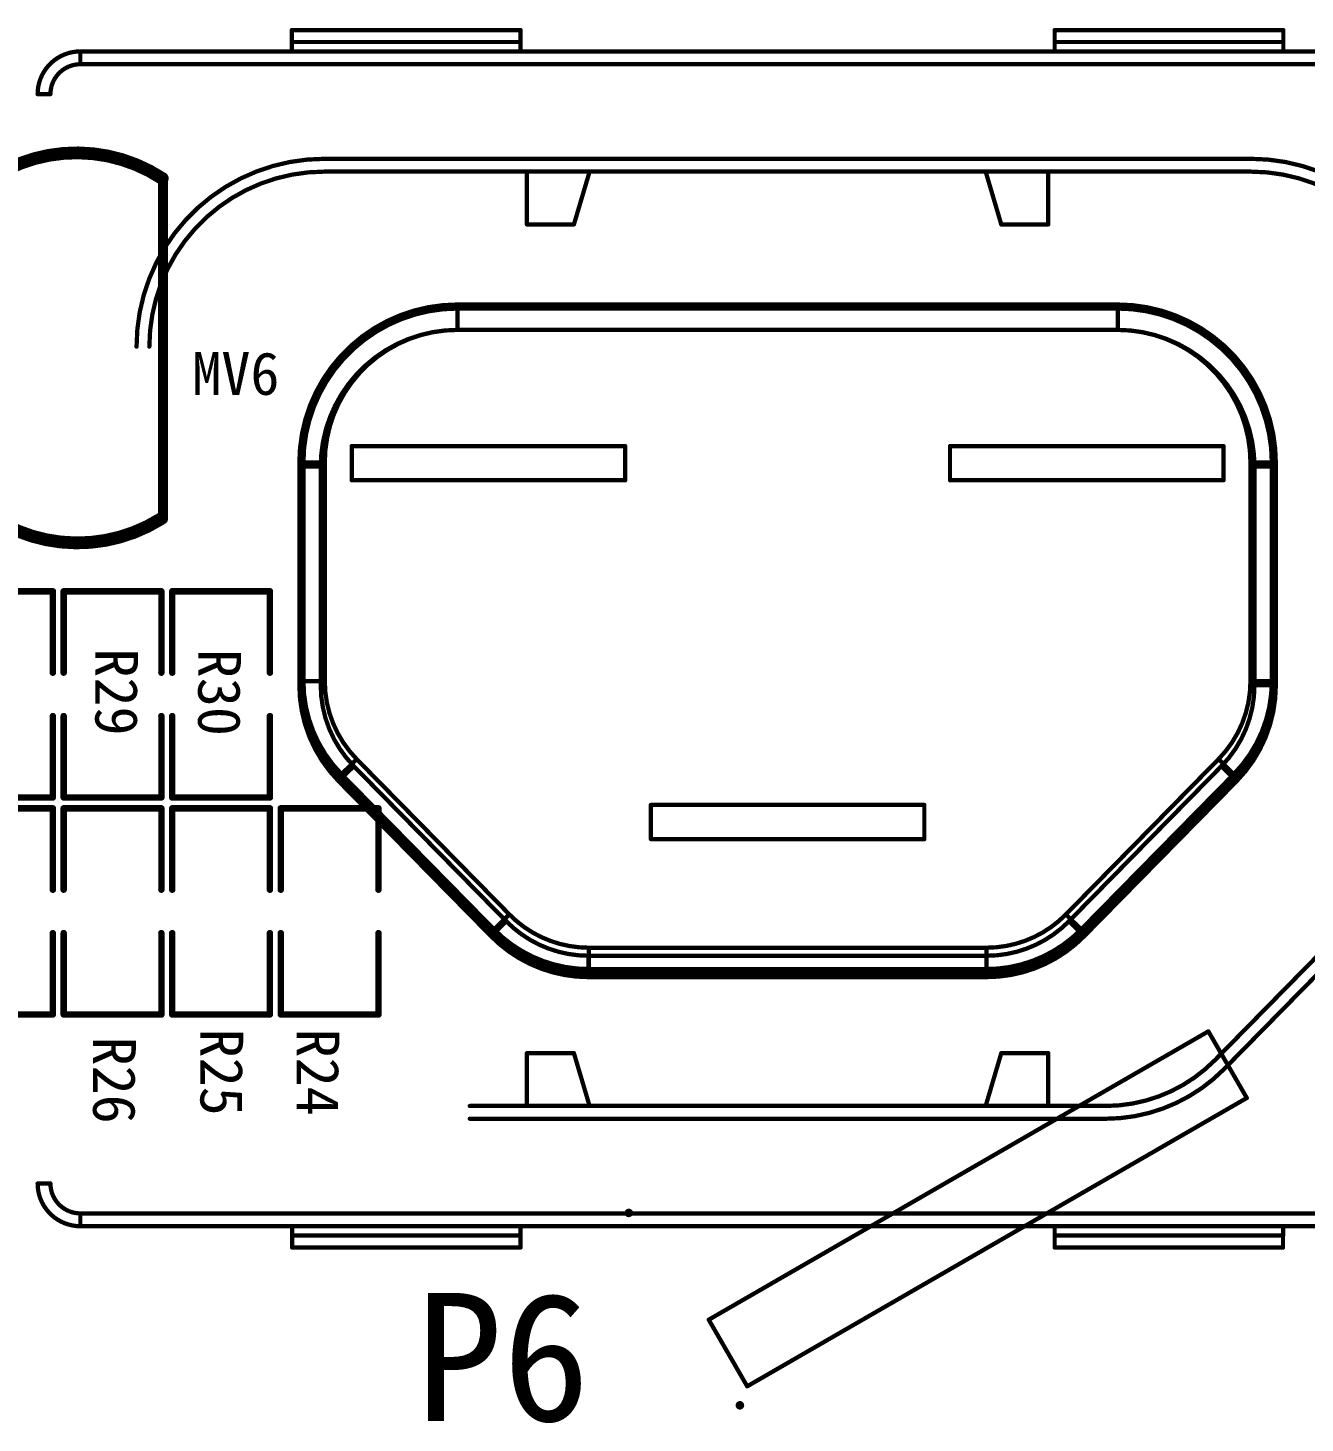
# Model space of a CAD drawing. Extents: x 761 to 1259, y 401 to 597.
# Drawn here: x 898.64 to 928.53, y 531.71 to 564.37 of the extents above; entities that cross this region are included whole.
import ezdxf

# ---------------------------------------------------------------- set-up
doc = ezdxf.new("R2010")
doc.units = 0
doc.header["$MEASUREMENT"] = 0
doc.layers.get('0').update_dxf_attribs({"linetype": 'CONTINUOUS'})
for name, color, linetype in [('BOTTOMOVERLAY', 7, 'CONTINUOUS'), ('KEEPOUTLAYER', 6, 'CONTINUOUS'), ('TOPOVERLAY', 7, 'CONTINUOUS')]:
    doc.layers.add(name, color=color, linetype=linetype)
doc.styles.get("Standard").update_dxf_attribs({"font": ''})
doc.styles.get('Standard').set_extended_font_data('SimSun')

# ---------------------------------------------------------------- blocks, each defined once
blk = doc.blocks.new('0805_101')
at = {"layer": 'TOPOVERLAY', "const_width": 0.15}
for points in [[(-2.413, 1.143), (-0.508, 1.143)], [(-2.413, 1.143), (-2.413, -1.143)], [(0.508, 1.143), (2.413, 1.143)], [(2.413, 1.143), (2.413, -1.143)], [(-2.413, -1.143), (-0.508, -1.143)], [(0.508, -1.143), (2.413, -1.143)]]:
    blk.add_lwpolyline(points, dxfattribs=at)
at = {"layer": 'TOPOVERLAY', "const_width": 0.075}
for points in [[(-2.451, 1.143, 1), (-2.375, 1.143, 1)], [(-2.451, 1.143, 1), (-2.375, 1.143, 1)], [(-0.546, 1.143, 1), (-0.47, 1.143, 1)], [(0.47, 1.143, 1), (0.546, 1.143, 1)], [(2.375, 1.143, 1), (2.451, 1.143, 1)], [(2.375, 1.143, 1), (2.451, 1.143, 1)], [(-2.451, -1.143, 1), (-2.375, -1.143, 1)], [(-2.451, -1.143, 1), (-2.375, -1.143, 1)], [(-0.546, -1.143, 1), (-0.47, -1.143, 1)], [(0.47, -1.143, 1), (0.546, -1.143, 1)], [(2.375, -1.143, 1), (2.451, -1.143, 1)], [(2.375, -1.143, 1), (2.451, -1.143, 1)]]:
    blk.add_lwpolyline(points, format="xyb", close=True, dxfattribs=at)
blk = doc.blocks.new('0805_102')
at = {"layer": 'TOPOVERLAY', "const_width": 0.15}
for points in [[(-2.413, 1.143), (-0.508, 1.143)], [(-2.413, 1.143), (-2.413, -1.143)], [(0.508, 1.143), (2.413, 1.143)], [(2.413, 1.143), (2.413, -1.143)], [(-2.413, -1.143), (-0.508, -1.143)], [(0.508, -1.143), (2.413, -1.143)]]:
    blk.add_lwpolyline(points, dxfattribs=at)
at = {"layer": 'TOPOVERLAY', "const_width": 0.075}
for points in [[(-2.451, 1.143, 1), (-2.375, 1.143, 1)], [(-2.451, 1.143, 1), (-2.375, 1.143, 1)], [(-0.546, 1.143, 1), (-0.47, 1.143, 1)], [(0.47, 1.143, 1), (0.546, 1.143, 1)], [(2.375, 1.143, 1), (2.451, 1.143, 1)], [(2.375, 1.143, 1), (2.451, 1.143, 1)], [(-2.451, -1.143, 1), (-2.375, -1.143, 1)], [(-2.451, -1.143, 1), (-2.375, -1.143, 1)], [(-0.546, -1.143, 1), (-0.47, -1.143, 1)], [(0.47, -1.143, 1), (0.546, -1.143, 1)], [(2.375, -1.143, 1), (2.451, -1.143, 1)], [(2.375, -1.143, 1), (2.451, -1.143, 1)]]:
    blk.add_lwpolyline(points, format="xyb", close=True, dxfattribs=at)
blk = doc.blocks.new('0805_103')
at = {"layer": 'TOPOVERLAY', "const_width": 0.15}
for points in [[(-2.413, 1.143), (-0.508, 1.143)], [(-2.413, 1.143), (-2.413, -1.143)], [(0.508, 1.143), (2.413, 1.143)], [(2.413, 1.143), (2.413, -1.143)], [(-2.413, -1.143), (-0.508, -1.143)], [(0.508, -1.143), (2.413, -1.143)]]:
    blk.add_lwpolyline(points, dxfattribs=at)
at = {"layer": 'TOPOVERLAY', "const_width": 0.075}
for points in [[(-2.451, 1.143, 1), (-2.375, 1.143, 1)], [(-2.451, 1.143, 1), (-2.375, 1.143, 1)], [(-0.546, 1.143, 1), (-0.47, 1.143, 1)], [(0.47, 1.143, 1), (0.546, 1.143, 1)], [(2.375, 1.143, 1), (2.451, 1.143, 1)], [(2.375, 1.143, 1), (2.451, 1.143, 1)], [(-2.451, -1.143, 1), (-2.375, -1.143, 1)], [(-2.451, -1.143, 1), (-2.375, -1.143, 1)], [(-0.546, -1.143, 1), (-0.47, -1.143, 1)], [(0.47, -1.143, 1), (0.546, -1.143, 1)], [(2.375, -1.143, 1), (2.451, -1.143, 1)], [(2.375, -1.143, 1), (2.451, -1.143, 1)]]:
    blk.add_lwpolyline(points, format="xyb", close=True, dxfattribs=at)
blk = doc.blocks.new('0805_104')
at = {"layer": 'TOPOVERLAY', "const_width": 0.15}
for points in [[(-0.508, 1.143), (-2.413, 1.143)], [(-2.413, -1.143), (-2.413, 1.143)], [(2.413, 1.143), (0.508, 1.143)], [(2.413, -1.143), (2.413, 1.143)], [(-0.508, -1.143), (-2.413, -1.143)], [(2.413, -1.143), (0.508, -1.143)]]:
    blk.add_lwpolyline(points, dxfattribs=at)
at = {"layer": 'TOPOVERLAY', "const_width": 0.075}
for points in [[(-2.451, 1.143, 1), (-2.375, 1.143, 1)], [(-2.451, 1.143, 1), (-2.375, 1.143, 1)], [(-0.546, 1.143, 1), (-0.47, 1.143, 1)], [(0.47, 1.143, 1), (0.546, 1.143, 1)], [(2.375, 1.143, 1), (2.451, 1.143, 1)], [(2.375, 1.143, 1), (2.451, 1.143, 1)], [(-2.451, -1.143, 1), (-2.375, -1.143, 1)], [(-2.451, -1.143, 1), (-2.375, -1.143, 1)], [(-0.546, -1.143, 1), (-0.47, -1.143, 1)], [(0.47, -1.143, 1), (0.546, -1.143, 1)], [(2.375, -1.143, 1), (2.451, -1.143, 1)], [(2.375, -1.143, 1), (2.451, -1.143, 1)]]:
    blk.add_lwpolyline(points, format="xyb", close=True, dxfattribs=at)
blk = doc.blocks.new('0805_105')
at = {"layer": 'TOPOVERLAY', "const_width": 0.15}
for points in [[(-0.508, 1.143), (-2.413, 1.143)], [(-2.413, -1.143), (-2.413, 1.143)], [(2.413, 1.143), (0.508, 1.143)], [(2.413, -1.143), (2.413, 1.143)], [(-0.508, -1.143), (-2.413, -1.143)], [(2.413, -1.143), (0.508, -1.143)]]:
    blk.add_lwpolyline(points, dxfattribs=at)
at = {"layer": 'TOPOVERLAY', "const_width": 0.075}
for points in [[(-2.451, 1.143, 1), (-2.375, 1.143, 1)], [(-2.451, 1.143, 1), (-2.375, 1.143, 1)], [(-0.546, 1.143, 1), (-0.47, 1.143, 1)], [(0.47, 1.143, 1), (0.546, 1.143, 1)], [(2.375, 1.143, 1), (2.451, 1.143, 1)], [(2.375, 1.143, 1), (2.451, 1.143, 1)], [(-2.451, -1.143, 1), (-2.375, -1.143, 1)], [(-2.451, -1.143, 1), (-2.375, -1.143, 1)], [(-0.546, -1.143, 1), (-0.47, -1.143, 1)], [(0.47, -1.143, 1), (0.546, -1.143, 1)], [(2.375, -1.143, 1), (2.451, -1.143, 1)], [(2.375, -1.143, 1), (2.451, -1.143, 1)]]:
    blk.add_lwpolyline(points, format="xyb", close=True, dxfattribs=at)
blk = doc.blocks.new('0805_106')
at = {"layer": 'TOPOVERLAY', "const_width": 0.15}
for points in [[(-2.413, 1.143), (-0.508, 1.143)], [(-2.413, 1.143), (-2.413, -1.143)], [(0.508, 1.143), (2.413, 1.143)], [(2.413, 1.143), (2.413, -1.143)], [(-2.413, -1.143), (-0.508, -1.143)], [(0.508, -1.143), (2.413, -1.143)]]:
    blk.add_lwpolyline(points, dxfattribs=at)
at = {"layer": 'TOPOVERLAY', "const_width": 0.075}
for points in [[(-2.451, 1.143, 1), (-2.375, 1.143, 1)], [(-2.451, 1.143, 1), (-2.375, 1.143, 1)], [(-0.546, 1.143, 1), (-0.47, 1.143, 1)], [(0.47, 1.143, 1), (0.546, 1.143, 1)], [(2.375, 1.143, 1), (2.451, 1.143, 1)], [(2.375, 1.143, 1), (2.451, 1.143, 1)], [(-2.451, -1.143, 1), (-2.375, -1.143, 1)], [(-2.451, -1.143, 1), (-2.375, -1.143, 1)], [(-0.546, -1.143, 1), (-0.47, -1.143, 1)], [(0.47, -1.143, 1), (0.546, -1.143, 1)], [(2.375, -1.143, 1), (2.451, -1.143, 1)], [(2.375, -1.143, 1), (2.451, -1.143, 1)]]:
    blk.add_lwpolyline(points, format="xyb", close=True, dxfattribs=at)
blk = doc.blocks.new('0805_107')
at = {"layer": 'TOPOVERLAY', "const_width": 0.15}
for points in [[(-0.508, 1.143), (-2.413, 1.143)], [(-2.413, -1.143), (-2.413, 1.143)], [(2.413, 1.143), (0.508, 1.143)], [(2.413, -1.143), (2.413, 1.143)], [(-0.508, -1.143), (-2.413, -1.143)], [(2.413, -1.143), (0.508, -1.143)]]:
    blk.add_lwpolyline(points, dxfattribs=at)
at = {"layer": 'TOPOVERLAY', "const_width": 0.075}
for points in [[(-2.451, 1.143, 1), (-2.375, 1.143, 1)], [(-2.451, 1.143, 1), (-2.375, 1.143, 1)], [(-0.546, 1.143, 1), (-0.47, 1.143, 1)], [(0.47, 1.143, 1), (0.546, 1.143, 1)], [(2.375, 1.143, 1), (2.451, 1.143, 1)], [(2.375, 1.143, 1), (2.451, 1.143, 1)], [(-2.451, -1.143, 1), (-2.375, -1.143, 1)], [(-2.451, -1.143, 1), (-2.375, -1.143, 1)], [(-0.546, -1.143, 1), (-0.47, -1.143, 1)], [(0.47, -1.143, 1), (0.546, -1.143, 1)], [(2.375, -1.143, 1), (2.451, -1.143, 1)], [(2.375, -1.143, 1), (2.451, -1.143, 1)]]:
    blk.add_lwpolyline(points, format="xyb", close=True, dxfattribs=at)
blk = doc.blocks.new('MV_133')
at = {"layer": 'TOPOVERLAY', "const_width": 0.3}
for points in [[(-4.009, -1.964, -0.29277), (-3.966, 1.981)], [(4.009, 1.938, -0.29277), (3.966, -2.007)]]:
    blk.add_lwpolyline(points, format="xyb", dxfattribs=at)
at = {"layer": 'TOPOVERLAY'}
for points, const_width in [([(-4.041, 1.981, 1), (-3.891, 1.981, 1)], 0.15), ([(-4.023, 2, 1), (-3.908, 2, 1)], 0.115), ([(3.934, 1.938, 1), (4.084, 1.938, 1)], 0.15), ([(3.952, 2, 1), (4.067, 2, 1)], 0.115), ([(-4.084, -1.964, 1), (-3.934, -1.964, 1)], 0.15), ([(-4.067, -2, 1), (-3.952, -2, 1)], 0.115), ([(3.891, -2.007, 1), (4.041, -2.007, 1)], 0.15), ([(3.908, -2, 1), (4.023, -2, 1)], 0.115)]:
    blk.add_lwpolyline(points, format="xyb", close=True, dxfattribs=dict(at, const_width=const_width))
at = {"layer": 'TOPOVERLAY', "const_width": 0.23}
for points in [[(4.009, 2), (-3.966, 2)], [(3.966, -2), (-4.009, -2)]]:
    blk.add_lwpolyline(points, dxfattribs=at)

msp = doc.modelspace()

# ---------------------------------------------------------------- linework, layer by layer
at = {"layer": 'BOTTOMOVERLAY', "const_width": 0.1}
for points in [[(912.676, 536.677, 1), (912.726, 536.591, 1)], [(912.676, 536.677, 1), (912.726, 536.591, 1)], [(915.276, 532.174, 1), (915.326, 532.087, 1)]]:
    msp.add_lwpolyline(points, format="xyb", close=True, dxfattribs=at)
at = {"layer": 'KEEPOUTLAYER', "const_width": 0.1}
for points in [[(914.572, 534.134), (926.263, 540.884)], [(926.263, 540.884), (927.163, 539.325)], [(915.472, 532.575), (927.163, 539.325)], [(914.572, 534.134), (915.472, 532.575)]]:
    msp.add_lwpolyline(points, dxfattribs=at)
at = {"layer": 'KEEPOUTLAYER', "const_width": 0.05}
for points in [[(926.251, 540.906, 1), (926.276, 540.863, 1)], [(926.251, 540.906, 1), (926.276, 540.863, 1)], [(927.151, 539.347, 1), (927.176, 539.304, 1)], [(927.151, 539.347, 1), (927.176, 539.304, 1)], [(914.559, 534.156, 1), (914.584, 534.113, 1)], [(914.559, 534.156, 1), (914.584, 534.113, 1)], [(915.459, 532.597, 1), (915.484, 532.554, 1)], [(915.459, 532.597, 1), (915.484, 532.554, 1)]]:
    msp.add_lwpolyline(points, format="xyb", close=True, dxfattribs=at)
at = {"layer": 'TOPOVERLAY', "const_width": 0.1}
for points in [[(904.817, 564.323), (910.167, 564.323)], [(904.817, 563.823), (904.817, 564.323)], [(910.167, 563.823), (910.167, 564.323)], [(922.667, 564.323), (928.017, 564.323)], [(922.667, 563.823), (922.667, 564.323)], [(928.017, 563.823), (928.017, 564.323)], [(904.817, 564.043), (910.167, 564.043)], [(922.667, 564.043), (928.017, 564.043)], [(899.867, 563.823), (932.967, 563.823)], [(899.867, 563.523), (899.867, 563.823)], [(899.867, 563.523), (932.967, 563.523)], [(898.867, 562.823), (899.167, 562.823)], [(905.577, 561.309), (927.257, 561.309)], [(905.577, 561.009), (927.257, 561.009)], [(910.317, 559.773), (910.317, 560.994)], [(911.417, 559.773), (911.779, 560.994)], [(921.056, 560.994), (921.417, 559.773)], [(922.517, 559.773), (922.517, 560.994)], [(910.317, 559.773), (911.417, 559.773)], [(921.417, 559.773), (922.517, 559.773)], [(908.692, 557.898), (924.142, 557.898)], [(908.692, 557.304), (908.692, 557.898)], [(908.692, 557.804), (924.142, 557.804)], [(908.692, 557.304), (908.692, 557.804)], [(908.692, 557.804), (924.142, 557.804)], [(924.142, 557.304), (924.142, 557.898)], [(924.142, 557.304), (924.142, 557.804)], [(908.692, 557.304), (924.142, 557.304)], [(908.692, 557.304), (924.142, 557.304)], [(906.217, 554.584), (912.617, 554.584)], [(906.217, 553.784), (906.217, 554.584)], [(912.617, 553.784), (912.617, 554.584)], [(920.217, 554.584), (926.617, 554.584)], [(920.217, 553.784), (920.217, 554.584)], [(926.617, 553.784), (926.617, 554.584)], [(904.992, 554.198), (905.587, 554.198)], [(904.992, 549.082), (904.992, 554.198)], [(905.087, 549.082), (905.087, 554.198)], [(905.587, 549.082), (905.587, 554.198)], [(927.248, 554.198), (927.842, 554.198)], [(927.248, 549.082), (927.248, 554.198)], [(927.748, 549.082), (927.748, 554.198)], [(927.842, 549.082), (927.842, 554.198)], [(904.992, 554.104), (905.492, 554.104)], [(904.992, 548.984), (904.992, 554.104)], [(905.492, 548.984), (905.492, 554.104)], [(927.342, 554.104), (927.842, 554.104)], [(927.342, 548.984), (927.342, 554.104)], [(927.842, 548.984), (927.842, 554.104)], [(906.217, 553.784), (912.617, 553.784)], [(920.217, 553.784), (926.617, 553.784)], [(904.992, 549.082), (905.587, 549.082)], [(927.248, 549.082), (927.842, 549.082)], [(927.342, 548.984), (927.842, 548.984)], [(905.91, 546.839), (906.334, 547.256)], [(905.91, 546.741), (906.267, 547.091)], [(906.267, 547.091), (909.834, 543.461)], [(906.334, 547.256), (909.905, 543.622)], [(922.93, 543.622), (926.501, 547.256)], [(923.001, 543.461), (926.568, 547.091)], [(926.501, 547.256), (926.925, 546.839)], [(926.568, 547.091), (926.925, 546.741)], [(905.91, 546.839), (909.481, 543.205)], [(905.91, 546.741), (909.477, 543.111)], [(905.977, 546.906), (909.548, 543.271)], [(923.286, 543.271), (926.858, 546.906)], [(923.353, 543.205), (926.925, 546.839)], [(923.358, 543.111), (926.925, 546.741)], [(913.217, 546.184), (919.617, 546.184)], [(913.217, 545.384), (913.217, 546.184)], [(919.617, 545.384), (919.617, 546.184)], [(913.217, 545.384), (919.617, 545.384)], [(926.419, 540.213), (930.322, 544.185)], [(926.633, 540.003), (930.536, 543.975)], [(909.477, 543.111), (909.834, 543.461)], [(909.481, 543.205), (909.905, 543.622)], [(922.93, 543.622), (923.353, 543.205)], [(923.001, 543.461), (923.358, 543.111)], [(911.764, 542.842), (921.071, 542.842)], [(911.764, 542.248), (911.764, 542.842)], [(921.071, 542.248), (921.071, 542.842)], [(911.76, 542.654), (921.075, 542.654)], [(911.76, 542.154), (911.76, 542.654)], [(921.075, 542.154), (921.075, 542.654)], [(911.76, 542.154), (921.075, 542.154)], [(911.764, 542.342), (921.071, 542.342)], [(911.764, 542.248), (921.071, 542.248)], [(910.317, 540.373), (911.417, 540.373)], [(910.317, 539.152), (910.317, 540.373)], [(911.417, 540.373), (911.779, 539.152)], [(921.056, 539.152), (921.417, 540.373)], [(921.417, 540.373), (922.517, 540.373)], [(922.517, 539.152), (922.517, 540.373)], [(908.98, 539.138), (923.854, 539.138)], [(908.98, 538.838), (923.854, 538.838)], [(898.867, 537.323), (899.167, 537.323)], [(899.867, 536.323), (899.867, 536.623)], [(899.867, 536.623), (932.967, 536.623)], [(899.867, 536.323), (932.967, 536.323)], [(904.823, 536.103), (904.823, 536.323)], [(910.167, 535.823), (910.167, 536.323)], [(922.667, 535.823), (922.667, 536.323)], [(928.011, 536.103), (928.011, 536.323)], [(904.823, 536.103), (910.167, 536.103)], [(904.824, 535.823), (904.824, 536.103)], [(922.667, 536.103), (928.011, 536.103)], [(928.01, 535.823), (928.01, 536.103)], [(904.824, 535.823), (910.167, 535.823)], [(922.667, 535.823), (928.01, 535.823)]]:
    msp.add_lwpolyline(points, dxfattribs=at)
at = {"layer": 'TOPOVERLAY', "const_width": 0.05}
for points in [[(904.792, 564.323, 1), (904.842, 564.323, 1)], [(904.792, 564.323, 1), (904.842, 564.323, 1)], [(910.142, 564.323, 1), (910.192, 564.323, 1)], [(910.142, 564.323, 1), (910.192, 564.323, 1)], [(922.642, 564.323, 1), (922.692, 564.323, 1)], [(922.642, 564.323, 1), (922.692, 564.323, 1)], [(927.992, 564.323, 1), (928.042, 564.323, 1)], [(927.992, 564.323, 1), (928.042, 564.323, 1)], [(904.792, 564.043, 1), (904.842, 564.043, 1)], [(910.142, 564.043, 1), (910.192, 564.043, 1)], [(922.642, 564.043, 1), (922.692, 564.043, 1)], [(927.992, 564.043, 1), (928.042, 564.043, 1)], [(899.842, 563.823, 1), (899.892, 563.823, 1)], [(899.842, 563.823, 1), (899.892, 563.823, 1)], [(899.842, 563.823, 1), (899.892, 563.823, 1)], [(904.792, 563.823, 1), (904.842, 563.823, 1)], [(910.142, 563.823, 1), (910.192, 563.823, 1)], [(922.642, 563.823, 1), (922.692, 563.823, 1)], [(927.992, 563.823, 1), (928.042, 563.823, 1)], [(899.842, 563.523, 1), (899.892, 563.523, 1)], [(899.842, 563.523, 1), (899.892, 563.523, 1)], [(899.842, 563.523, 1), (899.892, 563.523, 1)], [(898.842, 562.823, 1), (898.892, 562.823, 1)], [(898.842, 562.823, 1), (898.892, 562.823, 1)], [(898.842, 562.823, 1), (898.892, 562.823, 1)], [(899.142, 562.823, 1), (899.192, 562.823, 1)], [(899.142, 562.823, 1), (899.192, 562.823, 1)], [(899.142, 562.823, 1), (899.192, 562.823, 1)], [(905.552, 561.309, 1), (905.602, 561.309, 1)], [(905.552, 561.309, 1), (905.602, 561.309, 1)], [(927.232, 561.309, 1), (927.282, 561.309, 1)], [(927.232, 561.309, 1), (927.282, 561.309, 1)], [(905.552, 561.009, 1), (905.602, 561.009, 1)], [(905.552, 561.009, 1), (905.602, 561.009, 1)], [(910.292, 560.994, 1), (910.342, 560.994, 1)], [(911.754, 560.994, 1), (911.804, 560.994, 1)], [(921.031, 560.994, 1), (921.081, 560.994, 1)], [(922.492, 560.994, 1), (922.542, 560.994, 1)], [(927.232, 561.009, 1), (927.282, 561.009, 1)], [(927.232, 561.009, 1), (927.282, 561.009, 1)], [(910.292, 559.773, 1), (910.342, 559.773, 1)], [(910.292, 559.773, 1), (910.342, 559.773, 1)], [(911.392, 559.773, 1), (911.442, 559.773, 1)], [(911.392, 559.773, 1), (911.442, 559.773, 1)], [(921.392, 559.773, 1), (921.442, 559.773, 1)], [(921.392, 559.773, 1), (921.442, 559.773, 1)], [(922.492, 559.773, 1), (922.542, 559.773, 1)], [(922.492, 559.773, 1), (922.542, 559.773, 1)], [(908.667, 557.898, 1), (908.717, 557.898, 1)], [(908.667, 557.898, 1), (908.717, 557.898, 1)], [(908.667, 557.898, 1), (908.717, 557.898, 1)], [(908.667, 557.804, 1), (908.717, 557.804, 1)], [(908.667, 557.804, 1), (908.717, 557.804, 1)], [(908.667, 557.804, 1), (908.717, 557.804, 1)], [(908.667, 557.804, 1), (908.717, 557.804, 1)], [(908.667, 557.804, 1), (908.717, 557.804, 1)], [(924.117, 557.898, 1), (924.167, 557.898, 1)], [(924.117, 557.898, 1), (924.167, 557.898, 1)], [(924.117, 557.898, 1), (924.167, 557.898, 1)], [(924.117, 557.804, 1), (924.167, 557.804, 1)], [(924.117, 557.804, 1), (924.167, 557.804, 1)], [(924.117, 557.804, 1), (924.167, 557.804, 1)], [(924.117, 557.804, 1), (924.167, 557.804, 1)], [(924.117, 557.804, 1), (924.167, 557.804, 1)], [(908.667, 557.304, 1), (908.717, 557.304, 1)], [(908.667, 557.304, 1), (908.717, 557.304, 1)], [(908.667, 557.304, 1), (908.717, 557.304, 1)], [(908.667, 557.304, 1), (908.717, 557.304, 1)], [(908.667, 557.304, 1), (908.717, 557.304, 1)], [(908.667, 557.304, 1), (908.717, 557.304, 1)], [(924.117, 557.304, 1), (924.167, 557.304, 1)], [(924.117, 557.304, 1), (924.167, 557.304, 1)], [(924.117, 557.304, 1), (924.167, 557.304, 1)], [(924.117, 557.304, 1), (924.167, 557.304, 1)], [(924.117, 557.304, 1), (924.167, 557.304, 1)], [(924.117, 557.304, 1), (924.167, 557.304, 1)], [(901.157, 556.913, 1), (901.207, 556.913, 1)], [(901.157, 556.913, 1), (901.207, 556.913, 1)], [(901.457, 556.913, 1), (901.507, 556.913, 1)], [(901.457, 556.913, 1), (901.507, 556.913, 1)], [(906.192, 554.584, 1), (906.242, 554.584, 1)], [(906.192, 554.584, 1), (906.242, 554.584, 1)], [(912.592, 554.584, 1), (912.642, 554.584, 1)], [(912.592, 554.584, 1), (912.642, 554.584, 1)], [(920.192, 554.584, 1), (920.242, 554.584, 1)], [(920.192, 554.584, 1), (920.242, 554.584, 1)], [(926.592, 554.584, 1), (926.642, 554.584, 1)], [(926.592, 554.584, 1), (926.642, 554.584, 1)], [(904.967, 554.198, 1), (905.017, 554.198, 1)], [(904.967, 554.198, 1), (905.017, 554.198, 1)], [(904.967, 554.198, 1), (905.017, 554.198, 1)], [(905.062, 554.198, 1), (905.112, 554.198, 1)], [(905.062, 554.198, 1), (905.112, 554.198, 1)], [(905.562, 554.198, 1), (905.612, 554.198, 1)], [(905.562, 554.198, 1), (905.612, 554.198, 1)], [(905.562, 554.198, 1), (905.612, 554.198, 1)], [(927.223, 554.198, 1), (927.273, 554.198, 1)], [(927.223, 554.198, 1), (927.273, 554.198, 1)], [(927.223, 554.198, 1), (927.273, 554.198, 1)], [(927.723, 554.198, 1), (927.773, 554.198, 1)], [(927.723, 554.198, 1), (927.773, 554.198, 1)], [(927.817, 554.198, 1), (927.867, 554.198, 1)], [(927.817, 554.198, 1), (927.867, 554.198, 1)], [(927.817, 554.198, 1), (927.867, 554.198, 1)], [(904.967, 554.104, 1), (905.017, 554.104, 1)], [(904.967, 554.104, 1), (905.017, 554.104, 1)], [(904.967, 554.104, 1), (905.017, 554.104, 1)], [(905.467, 554.104, 1), (905.517, 554.104, 1)], [(905.467, 554.104, 1), (905.517, 554.104, 1)], [(905.467, 554.104, 1), (905.517, 554.104, 1)], [(927.317, 554.104, 1), (927.367, 554.104, 1)], [(927.317, 554.104, 1), (927.367, 554.104, 1)], [(927.317, 554.104, 1), (927.367, 554.104, 1)], [(927.817, 554.104, 1), (927.867, 554.104, 1)], [(927.817, 554.104, 1), (927.867, 554.104, 1)], [(927.817, 554.104, 1), (927.867, 554.104, 1)], [(906.192, 553.784, 1), (906.242, 553.784, 1)], [(906.192, 553.784, 1), (906.242, 553.784, 1)], [(912.592, 553.784, 1), (912.642, 553.784, 1)], [(912.592, 553.784, 1), (912.642, 553.784, 1)], [(920.192, 553.784, 1), (920.242, 553.784, 1)], [(920.192, 553.784, 1), (920.242, 553.784, 1)], [(926.592, 553.784, 1), (926.642, 553.784, 1)], [(926.592, 553.784, 1), (926.642, 553.784, 1)], [(904.967, 549.082, 1), (905.017, 549.082, 1)], [(904.967, 549.082, 1), (905.017, 549.082, 1)], [(904.967, 549.082, 1), (905.017, 549.082, 1)], [(904.967, 548.984, 1), (905.017, 548.984, 1)], [(904.967, 548.984, 1), (905.017, 548.984, 1)], [(905.062, 549.082, 1), (905.112, 549.082, 1)], [(905.062, 549.082, 1), (905.112, 549.082, 1)], [(905.467, 548.984, 1), (905.517, 548.984, 1)], [(905.467, 548.984, 1), (905.517, 548.984, 1)], [(905.562, 549.082, 1), (905.612, 549.082, 1)], [(905.562, 549.082, 1), (905.612, 549.082, 1)], [(905.562, 549.082, 1), (905.612, 549.082, 1)], [(927.223, 549.082, 1), (927.273, 549.082, 1)], [(927.223, 549.082, 1), (927.273, 549.082, 1)], [(927.223, 549.082, 1), (927.273, 549.082, 1)], [(927.317, 548.984, 1), (927.367, 548.984, 1)], [(927.317, 548.984, 1), (927.367, 548.984, 1)], [(927.317, 548.984, 1), (927.367, 548.984, 1)], [(927.723, 549.082, 1), (927.773, 549.082, 1)], [(927.723, 549.082, 1), (927.773, 549.082, 1)], [(927.817, 549.082, 1), (927.867, 549.082, 1)], [(927.817, 549.082, 1), (927.867, 549.082, 1)], [(927.817, 549.082, 1), (927.867, 549.082, 1)], [(927.817, 548.984, 1), (927.867, 548.984, 1)], [(927.817, 548.984, 1), (927.867, 548.984, 1)], [(927.817, 548.984, 1), (927.867, 548.984, 1)], [(906.242, 547.091, 1), (906.292, 547.091, 1)], [(906.242, 547.091, 1), (906.292, 547.091, 1)], [(906.242, 547.091, 1), (906.292, 547.091, 1)], [(906.309, 547.256, 1), (906.359, 547.256, 1)], [(906.309, 547.256, 1), (906.359, 547.256, 1)], [(906.309, 547.256, 1), (906.359, 547.256, 1)], [(926.476, 547.256, 1), (926.526, 547.256, 1)], [(926.476, 547.256, 1), (926.526, 547.256, 1)], [(926.476, 547.256, 1), (926.526, 547.256, 1)], [(926.543, 547.091, 1), (926.593, 547.091, 1)], [(926.543, 547.091, 1), (926.593, 547.091, 1)], [(926.543, 547.091, 1), (926.593, 547.091, 1)], [(905.885, 546.839, 1), (905.935, 546.839, 1)], [(905.885, 546.839, 1), (905.935, 546.839, 1)], [(905.885, 546.839, 1), (905.935, 546.839, 1)], [(905.885, 546.741, 1), (905.935, 546.741, 1)], [(905.885, 546.741, 1), (905.935, 546.741, 1)], [(905.885, 546.741, 1), (905.935, 546.741, 1)], [(905.952, 546.906, 1), (906.002, 546.906, 1)], [(905.952, 546.906, 1), (906.002, 546.906, 1)], [(926.833, 546.906, 1), (926.883, 546.906, 1)], [(926.833, 546.906, 1), (926.883, 546.906, 1)], [(926.9, 546.839, 1), (926.95, 546.839, 1)], [(926.9, 546.839, 1), (926.95, 546.839, 1)], [(926.9, 546.839, 1), (926.95, 546.839, 1)], [(926.9, 546.741, 1), (926.95, 546.741, 1)], [(926.9, 546.741, 1), (926.95, 546.741, 1)], [(926.9, 546.741, 1), (926.95, 546.741, 1)], [(913.192, 546.184, 1), (913.242, 546.184, 1)], [(913.192, 546.184, 1), (913.242, 546.184, 1)], [(919.592, 546.184, 1), (919.642, 546.184, 1)], [(919.592, 546.184, 1), (919.642, 546.184, 1)], [(913.192, 545.384, 1), (913.242, 545.384, 1)], [(913.192, 545.384, 1), (913.242, 545.384, 1)], [(919.592, 545.384, 1), (919.642, 545.384, 1)], [(919.592, 545.384, 1), (919.642, 545.384, 1)], [(909.809, 543.461, 1), (909.859, 543.461, 1)], [(909.809, 543.461, 1), (909.859, 543.461, 1)], [(909.809, 543.461, 1), (909.859, 543.461, 1)], [(909.88, 543.622, 1), (909.93, 543.622, 1)], [(909.88, 543.622, 1), (909.93, 543.622, 1)], [(909.88, 543.622, 1), (909.93, 543.622, 1)], [(922.905, 543.622, 1), (922.955, 543.622, 1)], [(922.905, 543.622, 1), (922.955, 543.622, 1)], [(922.905, 543.622, 1), (922.955, 543.622, 1)], [(922.976, 543.461, 1), (923.026, 543.461, 1)], [(922.976, 543.461, 1), (923.026, 543.461, 1)], [(922.976, 543.461, 1), (923.026, 543.461, 1)], [(909.452, 543.111, 1), (909.502, 543.111, 1)], [(909.452, 543.111, 1), (909.502, 543.111, 1)], [(909.452, 543.111, 1), (909.502, 543.111, 1)], [(909.456, 543.205, 1), (909.506, 543.205, 1)], [(909.456, 543.205, 1), (909.506, 543.205, 1)], [(909.456, 543.205, 1), (909.506, 543.205, 1)], [(909.523, 543.271, 1), (909.573, 543.271, 1)], [(909.523, 543.271, 1), (909.573, 543.271, 1)], [(923.261, 543.271, 1), (923.311, 543.271, 1)], [(923.261, 543.271, 1), (923.311, 543.271, 1)], [(923.328, 543.205, 1), (923.378, 543.205, 1)], [(923.328, 543.205, 1), (923.378, 543.205, 1)], [(923.328, 543.205, 1), (923.378, 543.205, 1)], [(923.333, 543.111, 1), (923.383, 543.111, 1)], [(923.333, 543.111, 1), (923.383, 543.111, 1)], [(923.333, 543.111, 1), (923.383, 543.111, 1)], [(911.739, 542.842, 1), (911.789, 542.842, 1)], [(911.739, 542.842, 1), (911.789, 542.842, 1)], [(911.739, 542.842, 1), (911.789, 542.842, 1)], [(921.046, 542.842, 1), (921.096, 542.842, 1)], [(921.046, 542.842, 1), (921.096, 542.842, 1)], [(921.046, 542.842, 1), (921.096, 542.842, 1)], [(911.735, 542.654, 1), (911.785, 542.654, 1)], [(911.735, 542.654, 1), (911.785, 542.654, 1)], [(911.735, 542.654, 1), (911.785, 542.654, 1)], [(921.05, 542.654, 1), (921.1, 542.654, 1)], [(921.05, 542.654, 1), (921.1, 542.654, 1)], [(921.05, 542.654, 1), (921.1, 542.654, 1)], [(911.735, 542.154, 1), (911.785, 542.154, 1)], [(911.735, 542.154, 1), (911.785, 542.154, 1)], [(911.735, 542.154, 1), (911.785, 542.154, 1)], [(911.739, 542.342, 1), (911.789, 542.342, 1)], [(911.739, 542.342, 1), (911.789, 542.342, 1)], [(911.739, 542.248, 1), (911.789, 542.248, 1)], [(911.739, 542.248, 1), (911.789, 542.248, 1)], [(911.739, 542.248, 1), (911.789, 542.248, 1)], [(921.046, 542.342, 1), (921.096, 542.342, 1)], [(921.046, 542.342, 1), (921.096, 542.342, 1)], [(921.046, 542.248, 1), (921.096, 542.248, 1)], [(921.046, 542.248, 1), (921.096, 542.248, 1)], [(921.046, 542.248, 1), (921.096, 542.248, 1)], [(921.05, 542.154, 1), (921.1, 542.154, 1)], [(921.05, 542.154, 1), (921.1, 542.154, 1)], [(921.05, 542.154, 1), (921.1, 542.154, 1)], [(910.292, 540.373, 1), (910.342, 540.373, 1)], [(910.292, 540.373, 1), (910.342, 540.373, 1)], [(911.392, 540.373, 1), (911.442, 540.373, 1)], [(911.392, 540.373, 1), (911.442, 540.373, 1)], [(921.392, 540.373, 1), (921.442, 540.373, 1)], [(921.392, 540.373, 1), (921.442, 540.373, 1)], [(922.492, 540.373, 1), (922.542, 540.373, 1)], [(922.492, 540.373, 1), (922.542, 540.373, 1)], [(926.394, 540.213, 1), (926.444, 540.213, 1)], [(926.394, 540.213, 1), (926.444, 540.213, 1)], [(926.608, 540.003, 1), (926.658, 540.003, 1)], [(926.608, 540.003, 1), (926.658, 540.003, 1)], [(910.292, 539.152, 1), (910.342, 539.152, 1)], [(911.754, 539.152, 1), (911.804, 539.152, 1)], [(921.031, 539.152, 1), (921.081, 539.152, 1)], [(922.492, 539.152, 1), (922.542, 539.152, 1)], [(908.955, 539.138, 1), (909.005, 539.138, 1)], [(908.955, 539.138, 1), (909.005, 539.138, 1)], [(908.955, 538.838, 1), (909.005, 538.838, 1)], [(908.955, 538.838, 1), (909.005, 538.838, 1)], [(923.829, 539.138, 1), (923.879, 539.138, 1)], [(923.829, 539.138, 1), (923.879, 539.138, 1)], [(923.829, 538.838, 1), (923.879, 538.838, 1)], [(923.829, 538.838, 1), (923.879, 538.838, 1)], [(898.842, 537.323, 1), (898.892, 537.323, 1)], [(898.842, 537.323, 1), (898.892, 537.323, 1)], [(898.842, 537.323, 1), (898.892, 537.323, 1)], [(899.142, 537.323, 1), (899.192, 537.323, 1)], [(899.142, 537.323, 1), (899.192, 537.323, 1)], [(899.142, 537.323, 1), (899.192, 537.323, 1)], [(899.842, 536.623, 1), (899.892, 536.623, 1)], [(899.842, 536.623, 1), (899.892, 536.623, 1)], [(899.842, 536.623, 1), (899.892, 536.623, 1)], [(899.842, 536.323, 1), (899.892, 536.323, 1)], [(899.842, 536.323, 1), (899.892, 536.323, 1)], [(899.842, 536.323, 1), (899.892, 536.323, 1)], [(904.798, 536.323, 1), (904.848, 536.323, 1)], [(910.142, 536.323, 1), (910.192, 536.323, 1)], [(922.642, 536.323, 1), (922.692, 536.323, 1)], [(927.986, 536.323, 1), (928.036, 536.323, 1)], [(904.798, 536.103, 1), (904.848, 536.103, 1)], [(904.798, 536.103, 1), (904.848, 536.103, 1)], [(904.799, 536.103, 1), (904.849, 536.103, 1)], [(910.142, 536.103, 1), (910.192, 536.103, 1)], [(922.642, 536.103, 1), (922.692, 536.103, 1)], [(927.985, 536.103, 1), (928.035, 536.103, 1)], [(927.986, 536.103, 1), (928.036, 536.103, 1)], [(927.986, 536.103, 1), (928.036, 536.103, 1)], [(904.799, 535.823, 1), (904.849, 535.823, 1)], [(904.799, 535.823, 1), (904.849, 535.823, 1)], [(910.142, 535.823, 1), (910.192, 535.823, 1)], [(910.142, 535.823, 1), (910.192, 535.823, 1)], [(922.642, 535.823, 1), (922.692, 535.823, 1)], [(922.642, 535.823, 1), (922.692, 535.823, 1)], [(927.985, 535.823, 1), (928.035, 535.823, 1)], [(927.985, 535.823, 1), (928.035, 535.823, 1)]]:
    msp.add_lwpolyline(points, format="xyb", close=True, dxfattribs=at)
at = {"layer": 'TOPOVERLAY', "const_width": 0.1}
for points in [[(898.867, 562.823, -0.414214), (899.867, 563.823)], [(899.167, 562.823, -0.414214), (899.867, 563.523)], [(901.182, 556.913, -0.414214), (905.577, 561.309)], [(927.257, 561.309, -0.414214), (931.653, 556.913)], [(901.482, 556.913, -0.414214), (905.577, 561.009)], [(927.257, 561.009, -0.414214), (931.353, 556.913)], [(904.992, 554.198, -0.414214), (908.692, 557.898)], [(904.992, 554.104, -0.414214), (908.692, 557.804)], [(905.087, 554.198, -0.414214), (908.692, 557.804)], [(924.142, 557.898, -0.414214), (927.842, 554.198)], [(924.142, 557.804, -0.414214), (927.842, 554.104)], [(924.142, 557.804, -0.414214), (927.748, 554.198)], [(905.492, 554.104, -0.414214), (908.692, 557.304)], [(905.587, 554.198, -0.414214), (908.692, 557.304)], [(924.142, 557.304, -0.414214), (927.342, 554.104)], [(924.142, 557.304, -0.414214), (927.248, 554.198)], [(905.91, 546.839, -0.196645), (904.992, 549.082)], [(905.91, 546.741, -0.196645), (904.992, 548.984)], [(905.977, 546.906, -0.196645), (905.087, 549.082)], [(906.267, 547.091, -0.196645), (905.492, 548.984)], [(906.334, 547.256, -0.196645), (905.587, 549.082)], [(927.248, 549.082, -0.196645), (926.501, 547.256)], [(927.342, 548.984, -0.196645), (926.568, 547.091)], [(927.748, 549.082, -0.196645), (926.858, 546.906)], [(927.842, 549.082, -0.196645), (926.925, 546.839)], [(927.842, 548.984, -0.196645), (926.925, 546.741)], [(911.76, 542.654, -0.201181), (909.834, 543.461)], [(911.764, 542.842, -0.201181), (909.905, 543.622)], [(922.93, 543.622, -0.201181), (921.071, 542.842)], [(923.001, 543.461, -0.201181), (921.075, 542.654)], [(911.76, 542.154, -0.201181), (909.477, 543.111)], [(911.764, 542.248, -0.201181), (909.481, 543.205)], [(911.764, 542.342, -0.201181), (909.548, 543.271)], [(923.286, 543.271, -0.201181), (921.071, 542.342)], [(923.353, 543.205, -0.201181), (921.071, 542.248)], [(923.358, 543.111, -0.201181), (921.075, 542.154)], [(926.419, 540.213, -0.201181), (923.854, 539.138)], [(926.633, 540.003, -0.201181), (923.854, 538.838)], [(899.867, 536.323, -0.414214), (898.867, 537.323)], [(899.867, 536.623, -0.414214), (899.167, 537.323)]]:
    msp.add_lwpolyline(points, format="xyb", dxfattribs=at)

# ---------------------------------------------------------------- block references
for name, p, rotation in [('MV_133', (899.802, 556.883), 270), ('0805_103', (898.08, 548.772), 90), ('0805_102', (900.62, 548.772), 90), ('0805_101', (903.16, 548.772), 270), ('0805_104', (898.08, 543.692), 90), ('0805_105', (900.62, 543.692), 270), ('0805_106', (903.16, 543.692), 270), ('0805_107', (905.7, 543.692), 90)]:
    msp.add_blockref(name, p, dxfattribs=dict(rotation=rotation))

# ---------------------------------------------------------------- texts
at = {"layer": 'TOPOVERLAY'}
for s, height, rotation, p in [('MV6', 1, 360, (902.486, 555.783)), ('R29', 1, 270, (900.218, 549.849)), ('R30', 1, 270, (902.625, 549.839)), ('R25', 1, 270, (902.678, 540.949)), ('R24', 1, 270, (904.928, 540.949)), ('R26', 1, 270, (900.166, 540.763)), ('P6', 3, 360, (907.706, 531.763))]:
    msp.add_text(s, height=height, rotation=rotation, dxfattribs=at).set_placement(p)

doc.saveas('drawing.dxf')
